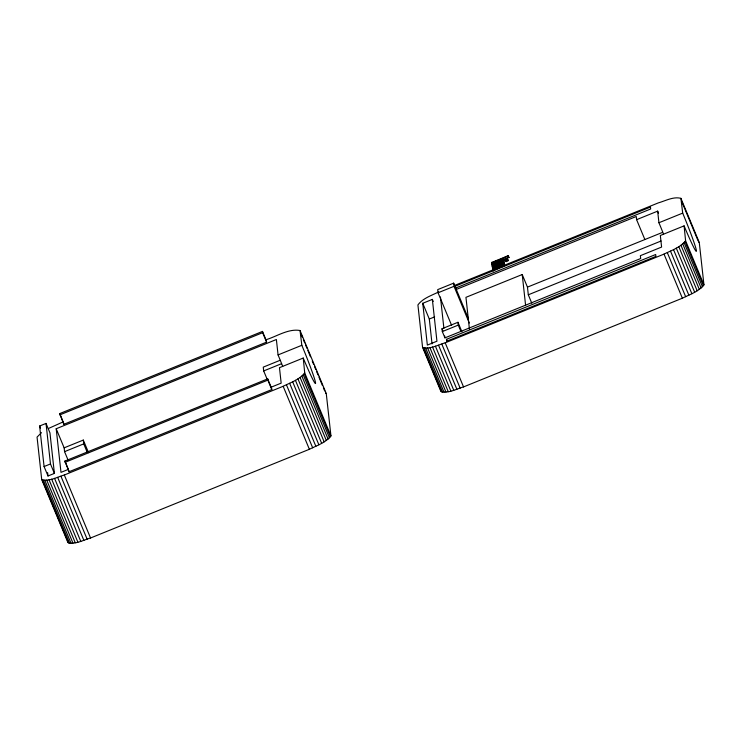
<?xml version="1.0" encoding="UTF-8"?>
<svg xmlns="http://www.w3.org/2000/svg" width="741" height="741" viewBox="0 0 741 741"><rect width="100%" height="100%" fill="white"/><g stroke="black" fill="none" stroke-linecap="round" stroke-linejoin="round"><path stroke-width="1.11" d="M491.885 262.786L493.997 261.925C485.309 267.51 508.53 258.563 501.861 258.739L508.215 255.728L491.839 262.37L492.533 264.361M502.565 259.72L503.222 261.295L504.037 260.6L503.352 258.628M493.265 270.993L492.608 269.418L503.88 264.852L501.713 265.297L503.824 263.425L501.564 263.916C509.354 258.989 491.978 266.047 492.265 266.251L492.96 268.233L492.265 266.251M503.454 264.241L504.112 265.815L504.649 265.148L503.824 263.425M503.241 264.917L504.51 263.777L503.852 262.203M41.533 432.651L37.05 437.097L41.709 479.547C49.119 481.854 57.177 476.982 64.319 475L283.155 386.293C290.602 382.551 299.457 379.707 304.727 372.936L303.226 358.042L279.468 367.675L281.163 383.134L270.474 387.469M41.709 479.547L67.931 542.551C75.341 544.848 83.4 539.976 90.55 538.003L309.377 449.287C316.824 445.545 325.679 442.701 330.949 435.94L326.262 393.508L300.04 330.514C288.268 328.42 276.625 336.571 265.713 339.823M438.718 291.889C431.549 295.539 422.833 298.234 417.915 304.921L422.574 347.372C429.984 349.678 438.042 344.806 445.193 342.824L664.019 254.107C671.466 250.375 680.321 247.531 685.592 240.76L684.091 225.866L660.333 235.49L661.602 247.068L640.381 255.673L640.696 258.526L444.943 337.868L442.321 331.57L442.016 328.745L457.966 322.279L461.902 331.727M422.574 347.372L440.932 391.47C448.342 393.767 456.4 388.905 463.542 386.922L682.368 298.206C689.825 294.473 698.67 291.63 703.95 284.859L699.263 242.427L680.905 198.338C673.402 196.337 665.548 200.839 658.378 202.867L454.576 285.442M494.479 261.897L493.487 262.823L497.498 261.749L501.926 259.341L500.462 259.304L495.275 261.406L494.479 261.897L495.136 263.472M49.045 428.224L62.985 421.962M59.715 413.589L262.49 331.422L266.427 340.869L266.565 342.147L63.791 424.324L59.715 413.589L63.207 421.99M59.854 414.877L262.629 332.7L262.49 331.422M39.625 426.01L46.025 423.417L49.953 432.874L54.399 473.397L48.008 475.991L44.08 466.543L39.625 426.01L40.505 428.113M68.459 469.34L60.984 472.378L56.196 428.743L276.374 339.508L278.07 354.92A34.457 1.778 67.9 0 1 282.701 366.35M503.75 259.378L508.872 257.303L508.215 255.728M496.97 262.564L499.045 261.721M503.584 259.878L508.872 257.303M505.436 259.656L507.483 258.822L508.141 260.397L506.14 261.638L505.436 259.656L506.14 261.638M492.172 265.454L503.398 260.48L492.135 265.046L492.784 266.621M505.482 260.063L507.483 258.822M492.311 266.658C506.372 260.165 503.556 263.861 492.413 267.631L493.117 269.613L492.413 267.631M506.094 261.23L508.141 260.397M468.534 318.843L453.668 283.145L437.718 289.611L438.061 292.778L451.612 325.327M278.07 354.92L301.828 345.297L300.04 330.514M492.459 268.038C506.538 261.545 503.723 265.232 492.561 269.011L492.608 269.418M499.777 267.344L492.746 270.622M438.061 292.778L454.02 286.313L453.668 283.145M493.802 270.187L496.989 268.9M454.14 286.628L650.468 207.072L650.672 208.99L455.428 288.119M68.052 460.041L64.56 451.649L64.143 447.833L83.298 440.071L88.549 452.668M280.107 360.302L263.268 367.128L263.685 370.935L267.186 379.336M456.289 289.444L636.26 216.502L636.602 219.669L644.855 239.491M432.355 299.401L436.94 341.212L427.344 345.102L422.75 303.291L432.355 299.401L433.226 301.504M636.602 219.669L657.656 211.139L658.527 213.223M64.56 451.649L83.724 443.878L83.298 440.071M263.685 370.935L281.58 363.683M44.08 466.543L50.471 463.949L46.025 423.417M531.797 303.208L528.305 294.807L527.462 287.128L522.22 274.531L465.95 297.336L469.442 329.171M64.921 461.059L267.705 378.873L271.641 388.321L271.78 389.571L68.996 471.776L64.921 461.059L68.422 469.461M65.06 462.328L267.844 380.124L267.705 378.873M663.566 234.175A34.457 1.778 67.9 0 0 658.934 222.745L682.693 213.112L680.905 198.338M432.04 343.907L429.308 319.038L434.643 316.879M527.462 287.128L662.371 232.452M528.305 294.807L661.074 241.001M442.321 331.57L458.271 325.095L457.966 322.279M446.48 339.313L655.683 254.515L655.887 256.414L446.693 341.221L446.48 339.313L447.351 341.416M501.685 264.713L500.833 265.037L500.184 263.463M500.786 266.936L503.306 266.093M501.249 267.195L501.972 266.955M492.357 265.213L493.256 265.389L492.598 263.815M504.019 265.009L504.649 265.148M698.587 242.02L699.263 242.427M325.586 393.091L326.262 393.508M504.13 260.35L503.046 258.572M681.979 202.117L698.152 240.964M685.592 240.76L703.95 284.859M685.082 241.659L703.441 285.757M684.128 242.724L702.477 286.813M682.739 243.919L701.097 288.017M680.942 245.234L699.3 289.323M678.784 246.633L697.142 290.731M676.292 248.105L694.65 292.204M673.523 249.624L691.872 293.714M670.512 251.143L688.871 295.242M667.326 252.653L685.675 296.743M664.019 254.107L682.368 298.206M508.261 256.145L508.919 257.72M507.529 259.23L508.187 260.804M503.389 259.026L504.037 260.6M503.083 259.341L504.093 262.462L503.445 260.888M503.611 262.027L504.389 264.055M503.871 263.861L504.528 265.435M503.306 262.86L503.963 264.435M503.361 263.435L504.491 266.019M500.925 260.656L501.583 262.231M500.332 264.843L500.99 266.417M496.118 262.74L496.776 264.315M495.275 261.406L495.933 262.981M494.08 263.453L494.738 265.028M493.256 263.676L493.914 265.25M491.839 262.37L492.496 263.944M492.117 263.852L492.774 265.426M491.829 263.342L492.487 264.917M491.709 263.639L492.478 265.371M492.561 269.011L493.219 270.585M454.02 286.313L469.312 323.057M458.271 325.095L460.902 331.403M442.016 328.745L442.886 330.838M445.193 342.824L463.542 386.922M441.812 344.093L460.17 388.182M422.75 303.291L429.308 319.038M438.533 345.213L456.891 389.312M435.412 346.186L453.77 390.275M432.512 346.973L450.871 391.072M429.891 347.566L448.249 391.665M427.603 347.955L445.962 392.054M425.695 348.131L444.054 392.23M424.204 348.094L442.562 392.193M423.157 347.844L441.516 391.933M301.142 334.367L302.476 337.572M303.365 339.702L304.699 342.907M305.588 345.047L306.922 348.251M307.811 350.382L310.479 356.791M312.257 361.062L313.582 364.266M314.471 366.397L315.805 369.602M316.694 371.741L318.028 374.946M318.917 377.076L322.474 385.616M323.363 387.756L324.697 390.961M304.727 372.936L330.949 435.94M304.218 373.844L330.44 436.838M303.254 374.9L329.476 437.894M301.874 376.095L328.096 439.089M300.077 377.41L326.299 440.404M297.919 378.818L324.141 441.812M295.427 380.29L321.65 443.285M292.658 381.8L318.88 444.795M289.648 383.319L315.87 446.314M286.461 384.829L312.683 447.823M262.629 332.7L266.565 342.147M283.155 386.293L309.377 449.287M267.844 380.124L271.78 389.571M83.724 443.878L87.216 452.279M56.196 428.743L64.143 447.833M64.319 475L90.55 538.003M60.947 476.268L87.169 539.263M57.668 477.389L83.89 540.393M50.471 463.949L54.399 473.397M54.547 478.362L80.769 541.356M51.648 479.149L77.87 542.143M49.026 479.742L75.249 542.745M46.739 480.14L72.961 543.134M44.831 480.316L71.053 543.31M43.339 480.27L69.561 543.273M42.293 480.02L68.515 543.014M657.656 211.139L658.934 222.745M522.22 274.531L525.582 305.227M440.45 296.965L443.896 328.3M444.739 335.979L444.943 337.868M63.652 423.037L63.791 424.324M68.857 470.516L68.996 471.776M47.637 472.619L48.008 475.991M301.828 345.297A34.457 1.778 67.9 0 1 315.555 382.967A34.457 1.778 67.9 0 1 303.226 358.042M682.693 213.112A34.457 1.778 67.9 0 1 696.42 250.791A34.457 1.778 67.9 0 1 684.091 225.866"/></g></svg>
